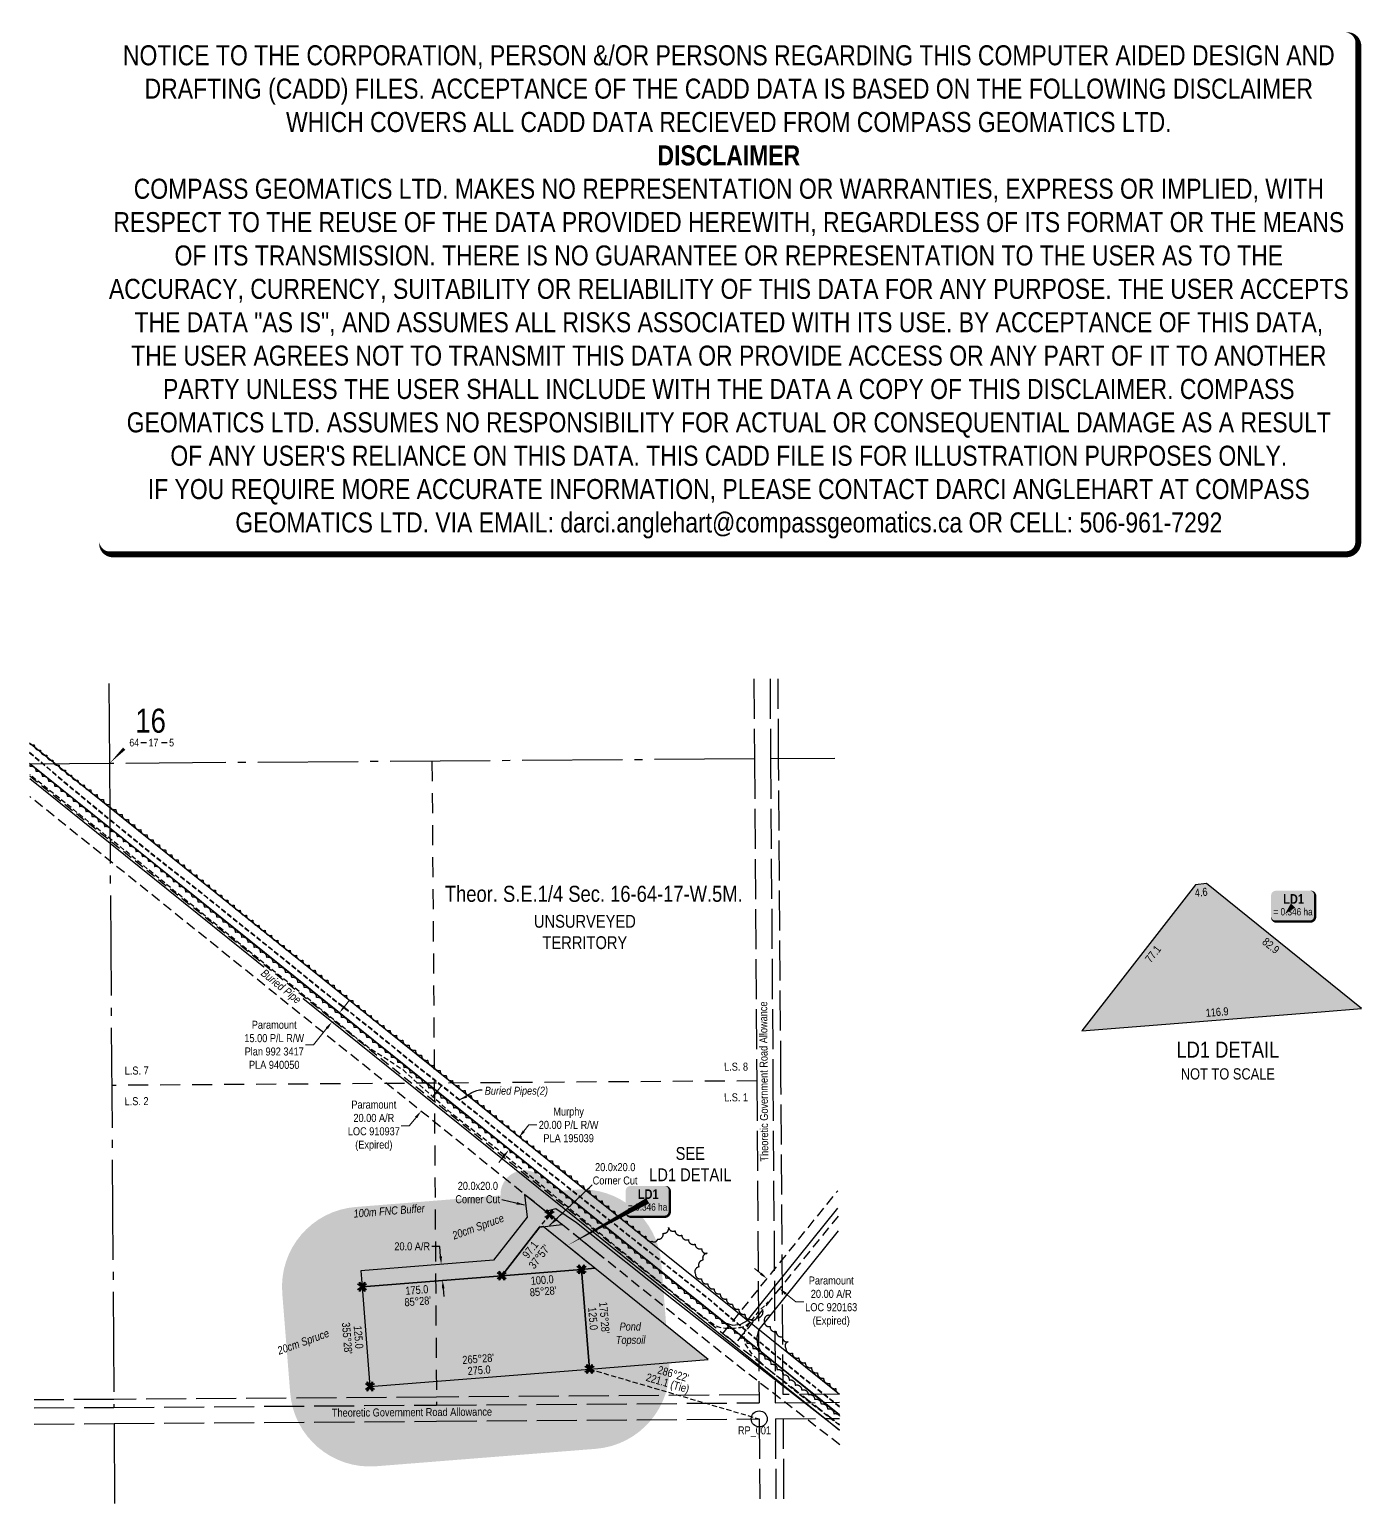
# Model space of a CAD drawing. Extents: x 531669 to 533332, y 6042571 to 6044412.
import ezdxf
from ezdxf.enums import TextEntityAlignment as Align

# ---------------------------------------------------------------- set-up
doc = ezdxf.new("R2010")
doc.units = 0
doc.header["$LTSCALE"] = 5
doc.header["$PDSIZE"] = 0.5
for name, pattern in [('0', [1, 1, 0]), ('foc-ACCESSROAD', [3.75, 2.5, -1.25]), ('foc-LSD', [8, 5, -3]), ('foc-QUARTERLINE', [33, 25, -3, 2, -3]), ('foc-TIELINE', [1.875, 1.25, -0.625]), ('foc-TRAV', [1.875, 1.25, -0.625]), ('foc-UNSURVEYED', [12.5, 10, -2.5]), ('UG_PIPE', [1.875, 1.25, -0.625])]:
    doc.linetypes.add(name, pattern=pattern)
doc.layers.get('Defpoints').update_dxf_attribs({"color": 9})
for name, color, linetype in [('10', 1, 'Continuous'), ('35', 37, 'Continuous'), ('9', 3, 'Continuous'), ('AS-PIPE-UG', 44, 'UG_PIPE'), ('AS-PIPE-UG-T', 44, 'Continuous'), ('AS-SYMBOL', 7, 'Continuous'), ('C-RW', 13, 'Continuous'), ('C-SYMBOL', 7, 'Continuous'), ('C-WS', 13, 'foc-ACCESSROAD'), ('DETAIL-T', 7, 'Continuous'), ('F-AR', 190, 'foc-ACCESSROAD'), ('F-RW', 190, 'Continuous'), ('L-BD', 7, 'Continuous'), ('L-BD1', 253, 'Continuous'), ('L-MON', 1, 'Continuous'), ('L-QSEC', 8, 'foc-QUARTERLINE'), ('L-ROAD-T', 7, 'Continuous'), ('L-SECLBL', 7, 'Continuous'), ('L-SECTION-LSD', 7, 'foc-LSD'), ('L-TIE', 7, 'foc-TIELINE'), ('L-UNS-T', 3, 'Continuous'), ('L-USEC', 7, 'foc-UNSURVEYED'), ('P-BUFFER-H 30m', 51, 'Continuous'), ('P-BUFFER-T', 40, 'Continuous'), ('P-PROPOSED', 10, 'Continuous'), ('P-PROPOSED-H', 21, 'Continuous'), ('P-TEMP-BLOCKS', 250, 'Continuous'), ('P-TEMP-H', 41, 'Continuous'), ('P-TEMP_LOG DECK', 46, 'Continuous'), ('P-TRAV', 4, 'foc-TRAV'), ('P-TXT', 4, 'Continuous'), ('T-BUSH', 110, '0'), ('T-BUSH-T', 110, 'Continuous'), ('T-WATER', 160, 'Continuous'), ('T-WATER-H', 133, 'Continuous'), ('T-WATER-T', 170, 'Continuous')]:
    doc.layers.add(name, color=color, linetype=linetype)
for name, color, linetype, lineweight in [('C-RW-T', 13, 'Continuous', 9), ('F-AR-T', 190, 'Continuous', 9), ('F-RW-T', 190, 'Continuous', 9), ('P-TEMP-T', 46, 'Continuous', 18)]:
    doc.layers.add(name, color=color, linetype=linetype, lineweight=lineweight)
doc.layers.add('DISCLAIMER', color=7, linetype='Continuous', plot=False)
doc.styles.add('100L', font='ARIALN.TTF', dxfattribs={"height": 11})
doc.styles.add('175L', font='ARIALN.TTF', dxfattribs={"height": 20})
doc.styles.add('80', font='ARIALN.TTF', dxfattribs={"height": 10})
doc.styles.add('80CG', font='ARIALN.TTF', dxfattribs={"height": 10})
doc.styles.add('80L', font='ARIALN.TTF', dxfattribs={"height": 10})
doc.styles.add('BOLD', font='ARIALNB.TTF')
doc.styles.add('SIMPLEX', font='ARIALN.TTF')
doc.styles.get("Standard").update_dxf_attribs({"font": 'ARIALN.TTF'})
doc.dimstyles.new('Compass 5 000', dxfattribs={"dimscale": 5, "dimtxt": 9, "dimasz": 2, "dimexe": 0.2, "dimexo": 0.0625, "dimgap": 0.5, "dimtad": 0, "dimtih": 1, "dimtoh": 1, "dimzin": 0, "dimdsep": 46, "dimtxsty": '80CG', "dimcen": 0.1, "dimse1": 1, "dimse2": 1, "dimclrd": 256, "dimclrt": 256, "dimaunit": 1, "dimadec": 4, "dimazin": 0, "dimtfac": 0.06, "dimtofl": 0, "dimtmove": 0, "dimatfit": 1, "dimfxl": 0.2, "dimtolj": 1, "dimtzin": 0, "dimlwd": -1, "dimarcsym": 0})

# ---------------------------------------------------------------- blocks, each defined once
blk = doc.blocks.new('*D21')
at = {"layer": 'Defpoints', "color": 0, "transparency": 16777216}
for p in [(532049.3, 6043173.4), (532036.7, 6043157.8), (532170.1, 6043076.2)]:
    blk.add_point(p, dxfattribs=at)
at = {"layer": 'F-AR-T', "transparency": 16777216}
for p, q in [((532176.4, 6043084), (532182.7, 6043091.8)), ((532151.3, 6043052.8), (532142.9, 6043042.3)), ((532142.9, 6043042.3), (532132.9, 6043042.3))]:
    blk.add_line(p, q, dxfattribs=at)
for points in [[(532175.1, 6043085), (532177.7, 6043082.9), (532170.1, 6043076.2)], [(532150, 6043053.8), (532152.6, 6043051.7), (532157.6, 6043060.6)]]:
    blk.add_solid(points, dxfattribs=at)
at = {"layer": 'F-AR-T', "transparency": 16777216, "insert": (532098.6, 6043042.3), "char_height": 10, "attachment_point": 5, "style": '80CG'}
blk.add_mtext('\\A1;Paramount\\P20.00 A/R\\PLOC 910937\\P(Expired)', dxfattribs=at)
blk = doc.blocks.new('L-SECLBL')
at = {"layer": '9', "color": 7}
for p, q in [((-5.1, -27.8), (-12.3, -27.8)), ((20.7, -27.8), (13.5, -27.8))]:
    blk.add_line(p, q, dxfattribs=at)
at = {"layer": '10', "color": 2, "style": 'SIMPLEX'}
blk.add_attdef('SEC', text='', height=30, dxfattribs=at).set_placement((0, 0), align=Align.MIDDLE)
at = {"layer": '10', "color": 5, "style": '80L'}
blk.add_attdef('TWP', text='', height=9.5, dxfattribs=at).set_placement((-14.4, -27.4), align=Align.MIDDLE_RIGHT)
blk.add_attdef('RGE', text='', height=9.5, dxfattribs=at).set_placement((3.6, -27.4), align=Align.MIDDLE_CENTER)
blk.add_attdef('MER', text='', height=9.5, dxfattribs=at).set_placement((23.2, -27.4), align=Align.MIDDLE_LEFT)
blk = doc.blocks.new('*D19')
at = {"layer": 'Defpoints', "color": 0, "transparency": 16777216}
for p in [(532035.1, 6043200.2), (532025.7, 6043188.5), (532046.3, 6043172)]:
    blk.add_point(p, dxfattribs=at)
at = {"layer": 'F-RW-T', "transparency": 16777216}
for p, q in [((532062, 6043191.4), (532068.2, 6043199.2)), ((532040, 6043164.2), (532023.3, 6043143.4)), ((532023.3, 6043143.4), (532013.3, 6043143.4))]:
    blk.add_line(p, q, dxfattribs=at)
for points in [[(532060.7, 6043192.5), (532063.3, 6043190.4), (532055.7, 6043183.6)], [(532038.7, 6043165.2), (532041.3, 6043163.1), (532046.3, 6043172)]]:
    blk.add_solid(points, dxfattribs=at)
at = {"layer": 'F-RW-T', "transparency": 16777216, "insert": (531974.2, 6043143.4), "char_height": 10, "attachment_point": 5, "style": '80CG'}
blk.add_mtext('\\A1;Paramount\\P15.00 P/L R/W\\PPlan 992 3417\\PPLA 940050', dxfattribs=at)
blk = doc.blocks.new('*D20')
at = {"layer": 'C-RW-T', "transparency": 16777216}
for p, q in [((532286, 6043035.6), (532292.2, 6043043.4)), ((532292.2, 6043043.4), (532302.2, 6043043.4)), ((532260.9, 6043004.4), (532254.6, 6042996.6))]:
    blk.add_line(p, q, dxfattribs=at)
for points in [[(532284.7, 6043036.7), (532287.3, 6043034.6), (532279.7, 6043027.8)], [(532259.6, 6043005.5), (532262.2, 6043003.4), (532267.2, 6043012.2)]]:
    blk.add_solid(points, dxfattribs=at)
at = {"layer": 'Defpoints', "color": 0, "transparency": 16777216}
for p in [(532172.8, 6043113.8), (532160.2, 6043098.2), (532279.7, 6043027.8)]:
    blk.add_point(p, dxfattribs=at)
at = {"layer": 'C-RW-T', "transparency": 16777216, "insert": (532341.8, 6043043.4), "char_height": 10, "attachment_point": 5, "style": '80CG'}
blk.add_mtext('\\A1;Murphy\\P20.00 P/L R/W\\PPLA 195039', dxfattribs=at)
blk = doc.blocks.new('*D22')
at = {"layer": 'Defpoints', "color": 0, "transparency": 16777216}
for p in [(532621.2, 6042890.7), (532636.8, 6042878.1), (532605.2, 6042838.8)]:
    blk.add_point(p, dxfattribs=at)
at = {"layer": 'F-AR-T', "transparency": 16777216}
for p, q in [((532581.8, 6042857.7), (532574, 6042863.9)), ((532613, 6042832.6), (532625.4, 6042822.6)), ((532625.4, 6042822.6), (532635.4, 6042822.6))]:
    blk.add_line(p, q, dxfattribs=at)
for points in [[(532582.8, 6042858.9), (532580.7, 6042856.4), (532589.6, 6042851.4)], [(532614, 6042833.9), (532611.9, 6042831.3), (532605.2, 6042838.8)]]:
    blk.add_solid(points, dxfattribs=at)
at = {"layer": 'F-AR-T', "transparency": 16777216, "insert": (532669.7, 6042822.6), "char_height": 10, "attachment_point": 5, "style": '80CG'}
blk.add_mtext('\\A1;Paramount\\P20.00 A/R\\PLOC 920163\\P(Expired)', dxfattribs=at)
blk = doc.blocks.new('TEMP')
h = blk.add_hatch(color=255)
h.dxf.hatch_style = 1
h.paths.add_polyline_path([(0, 0.25), (-0.67, 1.15), (-0.67, 0.67), (-1.15, 0.67), (-0.25, 0), (-1.15, -0.67), (-0.67, -0.67), (-0.67, -1.15), (0, -0.25), (0.67, -1.15), (0.67, -0.67), (1.15, -0.67), (0.25, 0), (1.15, 0.67), (0.67, 0.67), (0.67, 1.15)])
h.paths.add_polyline_path([(0.57, 0.85), (0.57, 0.57), (0.85, 0.57), (0.08, 0), (0.85, -0.57), (0.57, -0.57), (0.57, -0.85), (0, -0.08), (-0.57, -0.85), (-0.57, -0.57), (-0.85, -0.57), (-0.08, 0), (-0.85, 0.57), (-0.57, 0.57), (-0.57, 0.85), (0, 0.08)], flags=16)
h = blk.add_hatch(color=1)
h.dxf.hatch_style = 1
h.paths.add_polyline_path([(0, 0.08), (-0.57, 0.85), (-0.57, 0.57), (-0.85, 0.57), (-0.08, 0), (-0.85, -0.57), (-0.57, -0.57), (-0.57, -0.85), (0, -0.08), (0.57, -0.85), (0.57, -0.57), (0.85, -0.57), (0.08, 0), (0.85, 0.57), (0.57, 0.57), (0.57, 0.85)])
at = {"color": 1}
for p, q in [((-0.08, 0), (0.08, 0)), ((0, 0.08), (0, -0.08))]:
    blk.add_line(p, q, dxfattribs=at)
at = {"color": 255, "flags": 128}
blk.add_lwpolyline([(-0.25, 0), (-1.15, 0.67), (-0.67, 0.67), (-0.67, 1.15), (0, 0.25), (0.67, 1.15), (0.67, 0.67), (1.15, 0.67), (0.25, 0), (1.15, -0.67), (0.67, -0.67), (0.67, -1.15), (0, -0.25), (-0.67, -1.15), (-0.67, -0.67), (-1.15, -0.67)], close=True, dxfattribs=at)
at = {"color": 1, "flags": 128}
blk.add_lwpolyline([(-0.08, 0), (-0.85, 0.57), (-0.57, 0.57), (-0.57, 0.85), (0, 0.08), (0.57, 0.85), (0.57, 0.57), (0.85, 0.57), (0.08, 0), (0.85, -0.57), (0.57, -0.57), (0.57, -0.85), (0, -0.08), (-0.57, -0.85), (-0.57, -0.57), (-0.85, -0.57)], close=True, dxfattribs=at)
blk = doc.blocks.new('*D23')
at = {"layer": 'Defpoints', "color": 0, "transparency": 16777216}
for p in [(532108.1, 6042863.3), (532182.8, 6042869.2), (532109.7, 6042843.3)]:
    blk.add_point(p, dxfattribs=at)
at = {"layer": 'P-TXT', "transparency": 16777216}
for p, q in [((532181, 6042891.7), (532171, 6042891.7)), ((532182, 6042879.2), (532181, 6042891.7)), ((532185.2, 6042839.3), (532186, 6042829.3))]:
    blk.add_line(p, q, dxfattribs=at)
for points in [[(532183.7, 6042879.3), (532180.4, 6042879), (532182.8, 6042869.2)], [(532186.9, 6042839.4), (532183.5, 6042839.2), (532184.4, 6042849.3)]]:
    blk.add_solid(points, dxfattribs=at)
at = {"layer": 'P-TXT', "transparency": 16777216, "insert": (532146.5, 6042891.7), "char_height": 10, "attachment_point": 5, "style": '80CG'}
blk.add_mtext('\\A1;20.0 A/R', dxfattribs=at)
blk = doc.blocks.new('*U24')
at = {"true_color": 0xff8aff}
h = blk.add_hatch(color=211, dxfattribs=at)
edge = h.paths.add_edge_path()
edge.add_line((-21.5, -20), (21.5, -20))
edge.add_arc((21.5, -14), 6, 270, 360)
edge.add_line((27.5, -14), (27.5, 12.5))
edge.add_arc((21.5, 12.5), 6, 0, 90)
edge.add_line((21.5, 18.5), (-21.5, 18.5))
edge.add_arc((-21.5, 12.5), 6, 90, 180)
edge.add_line((-27.5, 12.5), (-27.5, -14))
edge.add_arc((-21.5, -14), 6, 180, 270)
at = {"color": 250, "flags": 128}
blk.add_lwpolyline([(-21.5, -20, 3, 3, 0), (21.5, -20, 3, 3, 0.414214), (27.5, -14, 3, 3, 0), (27.5, 12.5, 3, 0, 0.414214), (21.5, 18.5, 0, 0, 0), (-21.5, 18.5, 0, 0, 0.414214), (-27.5, 12.5, 0, 0, 0), (-27.5, -14, 0, 3, 0.414214)], format="xyseb", close=True, dxfattribs=at)
at = {"flags": 128}
blk.add_lwpolyline([(-100.8, -56.2, 0, 7.5, 0), (0, 0, 0, 0, 0)], format="xyseb", dxfattribs=at)
at = {"color": 250}
for tag, p, height, style in [('TEMP_AREA_W1_001', (-9.2, 2.2), 12, 'BOLD'), ('ENTER_TEXT_001', (-30.7, -12.5), 9, '80')]:
    blk.add_attdef(tag, p, '', height=height, dxfattribs=dict(at, style=style))
blk = doc.blocks.new('*U25')
at = {"true_color": 0xff8aff}
h = blk.add_hatch(color=211, dxfattribs=at)
edge = h.paths.add_edge_path()
edge.add_line((-21.5, -20), (21.5, -20))
edge.add_arc((21.5, -14), 6, 270, 360)
edge.add_line((27.5, -14), (27.5, 12.5))
edge.add_arc((21.5, 12.5), 6, 0, 90)
edge.add_line((21.5, 18.5), (-21.5, 18.5))
edge.add_arc((-21.5, 12.5), 6, 90, 180)
edge.add_line((-27.5, 12.5), (-27.5, -14))
edge.add_arc((-21.5, -14), 6, 180, 270)
at = {"color": 250, "flags": 128}
blk.add_lwpolyline([(-21.5, -20, 3, 3, 0), (21.5, -20, 3, 3, 0.414214), (27.5, -14, 3, 3, 0), (27.5, 12.5, 3, 0, 0.414214), (21.5, 18.5, 0, 0, 0), (-21.5, 18.5, 0, 0, 0.414214), (-27.5, 12.5, 0, 0, 0), (-27.5, -14, 0, 3, 0.414214)], format="xyseb", close=True, dxfattribs=at)
at = {"flags": 128}
blk.add_lwpolyline([(-10.1, -10.6, 0, 7.5, 0), (0, 0, 0, 0, 0)], format="xyseb", dxfattribs=at)
at = {"color": 250}
for tag, p, height, style in [('TEMP_AREA_W1_001', (-9.2, 2.2), 12, 'BOLD'), ('ENTER_TEXT_001', (-30.7, -12.5), 9, '80')]:
    blk.add_attdef(tag, p, '', height=height, dxfattribs=dict(at, style=style))
blk = doc.blocks.new('Disclaimer_Legal')
at = {"layer": 'DISCLAIMER', "color": 254, "flags": 128}
blk.add_lwpolyline([(-3612.9, -1104.6, 37.5, 37.5, 0), (4096.1, -1104.6, 37.5, 37.5, 0.414214), (4171.1, -1029.6, 37.5, 37.5, 0), (4171.1, 2078.7, 37.5, 0, 0.414214), (4096.1, 2153.7, 0, 0, 0), (-3612.9, 2153.7, 0, 0, 0.414214), (-3687.9, 2078.7, 0, 0, 0), (-3687.9, -1029.6, 0, 37.5, 0.414214)], format="xyseb", close=True, dxfattribs=at)
at = {"layer": 'DISCLAIMER', "color": 254, "insert": (241.6, 533.9), "char_height": 125, "width": 7717.568, "attachment_point": 5, "style": '80'}
blk.add_mtext('NOTICE TO THE CORPORATION, PERSON &/OR PERSONS REGARDING THIS COMPUTER AIDED DESIGN AND DRAFTING (CADD) FILES. ACCEPTANCE OF THE CADD DATA IS BASED ON THE FOLLOWING DISCLAIMER WHICH COVERS ALL CADD DATA RECIEVED FROM COMPASS GEOMATICS LTD.\\P{\\fArial Narrow|b1|i0|c0|p34;DISCLAIMER}\\PCOMPASS GEOMATICS LTD. MAKES NO REPRESENTATION OR WARRANTIES, EXPRESS OR IMPLIED, WITH RESPECT TO THE REUSE OF THE DATA PROVIDED HEREWITH, REGARDLESS OF ITS FORMAT OR THE MEANS OF ITS TRANSMISSION. THERE IS NO GUARANTEE OR REPRESENTATION TO THE USER AS TO THE ACCURACY, CURRENCY, SUITABILITY OR RELIABILITY OF THIS DATA FOR ANY PURPOSE. THE USER ACCEPTS THE DATA "AS IS", AND ASSUMES ALL RISKS ASSOCIATED WITH ITS USE. BY ACCEPTANCE OF THIS DATA, THE USER AGREES NOT TO TRANSMIT THIS DATA OR PROVIDE ACCESS OR ANY PART OF IT TO ANOTHER PARTY UNLESS THE USER SHALL INCLUDE WITH THE DATA A COPY OF THIS DISCLAIMER. COMPASS GEOMATICS LTD. ASSUMES NO RESPONSIBILITY FOR ACTUAL OR CONSEQUENTIAL DAMAGE AS A RESULT OF ANY USER\'S RELIANCE ON THIS DATA. THIS CADD FILE IS FOR ILLUSTRATION PURPOSES ONLY.\\PIF YOU REQUIRE MORE ACCURATE INFORMATION, PLEASE CONTACT DARCI ANGLEHART AT COMPASS GEOMATICS LTD. VIA EMAIL: darci.anglehart@compassgeomatics.ca OR CELL: 506-961-7292', dxfattribs=at)

msp = doc.modelspace()

# ---------------------------------------------------------------- hatches: boundary and pattern name
at = {"layer": 'P-BUFFER-H 30m'}
h = msp.add_hatch(color=256, dxfattribs=at)
h.dxf.hatch_style = 1
h.paths.add_polyline_path([(532457.512, 6042870.96, 0.41421356), (532349.967, 6042962.683), (532329.187, 6042961.033), (532305.546, 6042980.054, 0.646371), (532256.798, 6042955.285), (532250.336, 6042954.772), (532075.977, 6042940.927, 0.41421356), (531984.254, 6042833.382), (531994.143, 6042708.84, 0.41421356), (532101.688, 6042617.117), (532375.678, 6042638.873, 0.41421356), (532467.401, 6042746.418)])
h.paths.add_polyline_path([(532367.767, 6042738.506), (532093.777, 6042716.751), (532083.888, 6042841.293), (532082.306, 6042861.22), (532247.895, 6042874.368), (532290.031, 6042928.399), (532286.75, 6042956.692), (532333.474, 6042919.099), (532305.607, 6042915.867), (532258.247, 6042855.138), (532357.878, 6042863.049)], flags=16)
at = {"layer": 'P-PROPOSED-H'}
h = msp.add_hatch(color=256, dxfattribs=at)
h.dxf.hatch_style = 1
h.paths.add_polyline_path([(532290.031, 6042928.399), (532247.895, 6042874.368), (532082.306, 6042861.22), (532083.888, 6042841.293), (532258.247, 6042855.138), (532305.607, 6042915.867), (532333.474, 6042919.099), (532286.75, 6042956.692)])
h = msp.add_hatch(color=256, dxfattribs=at)
h.dxf.hatch_style = 1
h.paths.add_polyline_path([(532093.777, 6042716.751), (532367.767, 6042738.506), (532357.878, 6042863.049), (532258.247, 6042855.138), (532083.888, 6042841.293)])
at = {"layer": 'P-TEMP-H'}
h = msp.add_hatch(color=256, dxfattribs=at)
h.dxf.hatch_style = 1
h.paths.add_polyline_path([(533138.32, 6043344.845), (533124.55, 6043343.248), (532982.47, 6043161.062), (533281.362, 6043184.795), (533331.813, 6043188.801)])
h = msp.add_hatch(color=256, dxfattribs=at)
h.dxf.hatch_style = 1
h.paths.add_polyline_path([(532310.197, 6042916.399), (532305.607, 6042915.867), (532258.247, 6042855.138), (532357.878, 6042863.049), (532374.695, 6042864.384)])
at = {"layer": 'T-WATER-H'}
h = msp.add_hatch(color=256, dxfattribs=at)
h.dxf.hatch_style = 1
h.paths.add_polyline_path([(532374.695, 6042864.384), (532357.878, 6042863.049), (532367.767, 6042738.506), (532516.17, 6042750.29)])

# ---------------------------------------------------------------- linework, layer by layer
at = {"layer": '35', "color": 3}
msp.add_circle((532579.817, 6042676.219), 9.995, dxfattribs=at)
at = {"layer": 'AS-PIPE-UG', "flags": 128}
for points in [[(531668.735, 6043508.862), (531714.442, 6043470.152), (531755.135, 6043436.451), (531825.354, 6043379.124), (531878.818, 6043337.187), (531929.145, 6043296.653), (531980.497, 6043255.626), (532041.273, 6043206.199), (532093.948, 6043164.974), (532138.218, 6043128.683), (532185.594, 6043091.17), (532236.014, 6043050.795), (532271.285, 6043021.712), (532318.52, 6042983.718), (532374.908, 6042939.171), (532414.684, 6042907.545), (532461.178, 6042870.772), (532513.494, 6042829.276), (532567.064, 6042783.585), (532630.049, 6042731.809), (532671.711, 6042698.636), (532679.933, 6042692.09)], [(531668.739, 6043508.203), (531714.121, 6043469.769), (531754.818, 6043436.065), (531825.042, 6043378.734), (531878.507, 6043336.796), (531928.832, 6043296.263), (531980.183, 6043255.237), (532040.961, 6043205.808), (532093.636, 6043164.584), (532137.904, 6043128.294), (532185.283, 6043090.779), (532235.699, 6043050.407), (532270.969, 6043021.324), (532318.208, 6042983.327), (532374.598, 6042938.779), (532414.373, 6042907.153), (532460.868, 6042870.38), (532513.176, 6042828.89), (532566.743, 6042783.202), (532629.735, 6042731.42), (532671.4, 6042698.245), (532679.938, 6042691.448)], [(532568.117, 6042796.039), (532564.858, 6042793.619), (532562.239, 6042792.022), (532555.883, 6042790.122), (532548.807, 6042789.144), (532537.2, 6042789.198), (532527.698, 6042791.049), (532516.984, 6042797.856), (532481.003, 6042826.473), (532440.4, 6042859.243), (532378.804, 6042909.464), (532310.344, 6042965.96), (532248.025, 6043016.621), (532195.763, 6043057.543), (532135.058, 6043112.038), (532091.158, 6043140.457), (532057.787, 6043167.32), (532005.59, 6043209.928), (531936.262, 6043265.62), (531864.804, 6043323.356), (531792.674, 6043382.222), (531730.891, 6043431.337), (531668.929, 6043481.124)], [(532680.105, 6042668.225), (532673.505, 6042673.297), (532638.331, 6042700.287), (532588.42, 6042740.205), (532571.29, 6042756.802), (532562.821, 6042769.62), (532561.671, 6042774.779), (532560.953, 6042780.906), (532561.826, 6042785.704), (532564.702, 6042791.326), (532568.159, 6042796.129), (532578.737, 6042809.797), (532591.055, 6042822.383)]]:
    msp.add_lwpolyline(points, dxfattribs=at)
at = {"layer": 'AS-SYMBOL', "color": 4, "flags": 128}
msp.add_lwpolyline([(532680.147, 6042662.284), (532573.918, 6042745.087), (532472.959, 6042824.342), (532351.816, 6042921.24), (532325.966, 6042938.647), (532313.106, 6042935.487)], dxfattribs=at)
at = {"layer": 'C-RW', "flags": 128}
for points in [[(531668.651, 6043520.764), (532268.224, 6043038.242), (532679.826, 6042706.972)], [(532680.012, 6042681.163), (532255.691, 6043022.669), (531668.832, 6043494.959)]]:
    msp.add_lwpolyline(points, dxfattribs=at)
at = {"layer": 'C-WS', "flags": 128}
msp.add_lwpolyline([(532310.197, 6042916.399), (532305.607, 6042915.867), (532258.247, 6042855.138), (532357.878, 6042863.049), (532374.695, 6042864.384)], close=True, dxfattribs=at)
at = {"layer": 'F-AR', "flags": 128}
for points in [[(531668.942, 6043479.272), (531769.178, 6043398.657), (532246.079, 6043015.093), (532534.552, 6042782.994), (532550.139, 6042770.452), (532579.302, 6042747.779), (532609.632, 6042724.199), (532632.078, 6042706.748), (532670.521, 6042676.859), (532680.096, 6042669.415)], [(532680.279, 6042643.934), (532638.223, 6042676.632), (532579.486, 6042722.299), (532537.598, 6042754.865), (532233.54, 6042999.503), (531769.359, 6043372.838), (531669.123, 6043453.453)], [(532678.224, 6042929.652), (532608.775, 6042843.331), (532578.883, 6042806.178), (532569.65, 6042794.702), (532550.139, 6042770.452), (532534.551, 6042782.993), (532543.845, 6042794.491), (532554.062, 6042807.243), (532578.655, 6042837.809), (532608.547, 6042874.963), (532677.996, 6042961.284)]]:
    msp.add_lwpolyline(points, dxfattribs=at)
at = {"layer": 'F-RW'}
for points in [[(531668.832, 6043494.994), (531669.891, 6043494.142), (531769.068, 6043414.321), (532255.691, 6043022.669), (532537.173, 6042796.286), (532546.695, 6042793.447), (532556.644, 6042794.542), (532565.203, 6042799.229), (532565.353, 6042799.308), (532678.154, 6042939.394)], [(532680.151, 6042661.807), (532661.52, 6042676.801), (532624.377, 6042706.696), (532609.673, 6042718.53), (532579.339, 6042742.943), (532548.182, 6042768.02), (532244.075, 6043012.773), (531769.204, 6043394.967), (531668.968, 6043475.64)], [(532678.358, 6042911.053), (532579.281, 6042788.014), (532579.257, 6042787.929), (532576.618, 6042778.472), (532577.622, 6042768.482), (532582.414, 6042759.731), (532582.405, 6042759.72), (532609.534, 6042737.887), (532648.079, 6042706.864), (532680.012, 6042681.164)]]:
    msp.add_lwpolyline(points, dxfattribs=at)
at = {"layer": 'L-MON', "color": 4, "flags": 128}
msp.add_lwpolyline([(532385.093, 6042877.567), (532347.823, 6042907.554)], dxfattribs=at)
at = {"layer": 'L-QSEC', "flags": 128}
for points in [[(531767.801, 6043594.818), (531768.503, 6043494.837)], [(531768.503, 6043494.837), (531668.838, 6043494.134)], [(532573.887, 6043500.52), (531768.503, 6043494.837)], [(531768.503, 6043494.837), (531774.145, 6042690.636)], [(532674.112, 6043501.23), (532594.007, 6043500.663)], [(531774.286, 6042670.518), (531774.987, 6042570.573)]]:
    msp.add_lwpolyline(points, dxfattribs=at)
at = {"layer": 'L-SECLBL', "flags": 128}
msp.add_lwpolyline([(531768.503, 6043494.837, 0, 3.998, 0), (531786.896, 6043513.311, 0, 0, 0)], format="xyseb", dxfattribs=at)
at = {"layer": 'L-SECTION-LSD'}
msp.add_line((532171.195, 6043497.678), (532176.91, 6042693.488), dxfattribs=at)
at = {"layer": 'L-TIE'}
msp.add_line((532367.767, 6042738.506), (532579.817, 6042676.219), dxfattribs=at)
at = {"layer": 'L-USEC'}
for p, q in [((532573.169, 6043600.477), (532573.888, 6043500.519)), ((532593.288, 6043600.619), (532594.007, 6043500.663)), ((532604.047, 6043500.732), (532603.328, 6043600.69)), ((532573.888, 6043500.519), (532576.78, 6043098.417)), ((532594.007, 6043500.663), (532596.9, 6043098.561)), ((532606.939, 6043098.632), (532604.047, 6043500.732)), ((532576.78, 6043098.417), (532579.674, 6042696.339)), ((532596.9, 6043098.561), (532599.792, 6042696.481)), ((532609.759, 6042706.592), (532606.939, 6043098.632)), ((531774.075, 6042700.675), (531674.41, 6042699.971)), ((532176.837, 6042703.526), (531774.075, 6042700.675)), ((531774.144, 6042690.636), (532176.91, 6042693.487)), ((532579.601, 6042706.378), (532176.837, 6042703.526)), ((532176.91, 6042693.487), (532579.674, 6042696.339)), ((532599.792, 6042696.481), (532679.897, 6042697.05)), ((532679.825, 6042707.09), (532609.759, 6042706.592)), ((531674.48, 6042689.932), (531774.145, 6042690.636)), ((532177.052, 6042673.368), (532579.817, 6042676.219)), ((532579.817, 6042676.219), (532580.536, 6042576.311)), ((532599.936, 6042676.364), (532680.042, 6042676.933)), ((532599.936, 6042676.364), (532600.655, 6042576.453)), ((532610.694, 6042576.524), (532609.975, 6042676.433)), ((531674.621, 6042669.813), (531774.287, 6042670.517)), ((531774.287, 6042670.517), (532177.052, 6042673.368))]:
    msp.add_line(p, q, dxfattribs=at)
at = {"layer": 'P-PROPOSED', "flags": 128}
for points in [[(532290.031, 6042928.399), (532247.895, 6042874.368), (532082.306, 6042861.22), (532083.888, 6042841.293), (532258.247, 6042855.138), (532305.607, 6042915.867), (532333.474, 6042919.099), (532286.75, 6042956.692)], [(532093.777, 6042716.751), (532367.767, 6042738.506), (532357.878, 6042863.049), (532258.247, 6042855.138), (532083.888, 6042841.293)]]:
    msp.add_lwpolyline(points, close=True, dxfattribs=at)
at = {"layer": 'P-TEMP_LOG DECK', "flags": 128}
for points in [[(533138.32, 6043344.845), (533124.55, 6043343.248), (532982.47, 6043161.062), (533281.362, 6043184.795), (533331.813, 6043188.801)], [(532310.197, 6042916.399), (532305.607, 6042915.867), (532258.247, 6042855.138), (532357.878, 6042863.049), (532374.695, 6042864.384)]]:
    msp.add_lwpolyline(points, close=True, dxfattribs=at)
at = {"layer": 'P-TRAV', "color": 4}
msp.add_line((532317.9, 6042931.629), (532305.607, 6042915.867), dxfattribs=at)
at = {"layer": 'T-BUSH', "flags": 128}
for points in [[(531668.657, 6043519.981, 0.28035769), (531674.698, 6043518.047, 0.52056705), (531682.37, 6043511.644, 0.52056705), (531690.138, 6043505.355, 0.52056705), (531697.906, 6043499.066, 0.52056705), (531705.674, 6043492.777, 0.52056705), (531713.443, 6043486.487, 0.52056705), (531721.211, 6043480.198, 0.52056705), (531729.148, 6043474.124, 0.52056705), (531737.105, 6043468.077, 0.52056705), (531745.063, 6043462.029, 0.52056705), (531753.021, 6043455.982, 0.52056705), (531760.979, 6043449.935, 0.52056705), (531768.809, 6043443.724, 0.52056705), (531776.57, 6043437.426, 0.52056705), (531784.33, 6043431.127, 0.52056705), (531792.091, 6043424.829, 0.52056705), (531799.851, 6043418.53, 0.52056705), (531807.612, 6043412.232, 0.52056705), (531815.373, 6043405.933, 0.52056705), (531823.133, 6043399.635, 0.52056705), (531830.894, 6043393.337, 0.52056705), (531838.663, 6043387.048, 0.52056705), (531846.437, 6043380.767, 0.52056705), (531854.212, 6043374.486, 0.52056705), (531861.987, 6043368.205, 0.52056705), (531869.762, 6043361.924, 0.52056705), (531877.537, 6043355.643, 0.52056705), (531885.311, 6043349.362, 0.52056705), (531893.074, 6043343.066, 0.52056705), (531900.833, 6043336.765, 0.52056705), (531908.591, 6043330.464, 0.52056705), (531916.35, 6043324.163, 0.52056705), (531924.108, 6043317.862, 0.52056705), (531931.866, 6043311.561, 0.52056705), (531939.635, 6043305.272, 0.52056705), (531947.432, 6043299.018, 0.52056705), (531955.229, 6043292.765, 0.52056705), (531963.026, 6043286.512, 0.52056705), (531970.823, 6043280.259, 0.52056705), (531978.621, 6043274.006, 0.52056705), (531986.418, 6043267.753, 0.52056705), (531994.234, 6043261.523, 0.52056705), (532002.058, 6043255.303, 0.52056705), (532009.882, 6043249.084, 0.52056705), (532017.706, 6043242.864, 0.52056705), (532025.529, 6043236.644, 0.52056705), (532033.353, 6043230.425, 0.52056705), (532041.177, 6043224.205, 0.52056705), (532049.001, 6043217.985, 0.52056705), (532056.732, 6043211.65, 0.52056705), (532064.462, 6043205.314, 0.52056705), (532072.192, 6043198.978, 0.52056705), (532079.922, 6043192.643, 0.52056705), (532087.652, 6043186.307, 0.52056705), (532095.383, 6043179.971, 0.52056705), (532103.145, 6043173.676, 0.52056705), (532111.047, 6043167.555, 0.52056705), (532118.948, 6043161.434, 0.52056705), (532126.85, 6043155.313, 0.52056705), (532134.751, 6043149.193, 0.52056705), (532142.653, 6043143.072, 0.52056705), (532150.499, 6043136.882, 0.52056705), (532158.222, 6043130.537, 0.52056705), (532165.945, 6043124.193, 0.52056705), (532173.668, 6043117.848, 0.52056705), (532181.391, 6043111.504, 0.52056705), (532189.114, 6043105.159, 0.52056705), (532196.883, 6043098.871, 0.52056705), (532204.683, 6043092.621, 0.52056705), (532212.482, 6043086.371, 0.52056705), (532220.282, 6043080.121, 0.52056705), (532228.081, 6043073.87, 0.52056705), (532235.881, 6043067.62, 0.52056705), (532243.68, 6043061.37, 0.52056705), (532251.377, 6043054.993, 0.52056705), (532259.069, 6043048.612, 0.52056705), (532266.762, 6043042.23, 0.52056705), (532274.454, 6043035.849, 0.52056705), (532282.164, 6043029.488, 0.52056705), (532290.037, 6043023.332, 0.52056705), (532297.911, 6043017.175, 0.52056705), (532305.785, 6043011.018, 0.52056705), (532313.658, 6043004.862, 0.52056705), (532321.532, 6042998.705, 0.52056705), (532329.376, 6042992.511, 0.52056705), (532337.147, 6042986.225, 0.52056705), (532344.917, 6042979.939, 0.52056705), (532352.688, 6042973.653, 0.52056705), (532360.458, 6042967.367, 0.52056705), (532368.229, 6042961.081, 0.52056705), (532376, 6042954.795, 0.52056705), (532383.769, 6042948.507, 0.52056705), (532391.517, 6042942.192, 0.52056705), (532399.264, 6042935.878, 0.52056705), (532407.012, 6042929.563, 0.52056705), (532414.759, 6042923.249, 0.52056705), (532422.517, 6042916.947, 0.52056705), (532430.307, 6042910.684, 0.52056705), (532438.096, 6042904.422, 0.52056705), (532445.886, 6042898.159, 0.52056705), (532453.03, 6042900.712, 0.52056705), (532459.825, 6042908.042, 0.52056705), (532466.619, 6042915.373, 0.52056705), (532474.74, 6042911.285, 0.52056705), (532483.035, 6042905.709, 0.52056705), (532491.329, 6042900.132, 0.52056705), (532499.624, 6042894.556, 0.52056705), (532507.919, 6042888.979, 0.52056705), (532514.865, 6042883.104, 0.52056705), (532509.701, 6042874.546, 0.52056705), (532504.538, 6042865.989, 0.52056705), (532500.029, 6042857.548, 0.52056705), (532507.838, 6042851.31, 0.52056705), (532515.647, 6042845.071, 0.52056705), (532523.456, 6042838.833, 0.52056705), (532531.163, 6042832.469, 0.52056705), (532538.869, 6042826.104, 0.52056705), (532546.576, 6042819.74, 0.52056705), (532554.282, 6042813.375, 0.52056705), (532561.989, 6042807.01, 0.52056705), (532569.695, 6042800.646, 0.52056705), (532576.55, 6042802.449, 0.52056705), (532584.222, 6042812.077)], [(531668.85, 6043492.434, -0.04562742), (531668.879, 6043491.324, -0.52056705), (531676.679, 6043485.074, -0.52056705), (531684.479, 6043478.824, -0.52056705), (531692.279, 6043472.574, -0.52056705), (531700.078, 6043466.324, -0.52056705), (531707.878, 6043460.073, -0.52056705), (531715.633, 6043453.768, -0.52056705), (531723.389, 6043447.464, -0.52056705), (531731.144, 6043441.159, -0.52056705), (531738.9, 6043434.854, -0.52056705), (531746.655, 6043428.549, -0.52056705), (531754.47, 6043422.318, -0.52056705), (531762.29, 6043416.093, -0.52056705), (531770.11, 6043409.869, -0.52056705), (531777.93, 6043403.644, -0.52056705), (531785.75, 6043397.419, -0.52056705), (531793.57, 6043391.195, -0.52056705), (531801.39, 6043384.97, -0.52056705), (531809.21, 6043378.745, -0.52056705), (531817.03, 6043372.521, -0.52056705), (531824.789, 6043366.222, -0.52056705), (531832.522, 6043359.889, -0.52056705), (531840.255, 6043353.556, -0.52056705), (531847.988, 6043347.224, -0.52056705), (531855.72, 6043340.891, -0.52056705), (531863.453, 6043334.558, -0.52056705), (531871.189, 6043328.23, -0.52056705), (531878.957, 6043321.94, -0.52056705), (531886.724, 6043315.65, -0.52056705), (531894.492, 6043309.36, -0.52056705), (531902.26, 6043303.07, -0.52056705), (531910.027, 6043296.78, -0.52056705), (531917.795, 6043290.49, -0.52056705), (531925.573, 6043284.214, -0.52056705), (531933.363, 6043277.952, -0.52056705), (531941.153, 6043271.689, -0.52056705), (531948.942, 6043265.427, -0.52056705), (531956.732, 6043259.164, -0.52056705), (531964.522, 6043252.902, -0.52056705), (531972.311, 6043246.639, -0.52056705), (531980.087, 6043240.36, -0.52056705), (531987.862, 6043234.079, -0.52056705), (531995.637, 6043227.798, -0.52056705), (532003.412, 6043221.516, -0.52056705), (532011.186, 6043215.235, -0.52056705), (532018.961, 6043208.954, -0.52056705), (532026.736, 6043202.673, -0.52056705), (532034.514, 6043196.396, -0.52056705), (532042.344, 6043190.185, -0.52056705), (532050.174, 6043183.973, -0.52056705), (532058.005, 6043177.761, -0.52056705), (532065.835, 6043171.55, -0.52056705), (532073.665, 6043165.338, -0.52056705), (532081.495, 6043159.126, -0.52056705), (532089.304, 6043152.888, -0.52056705), (532097.086, 6043146.616, -0.52056705), (532104.868, 6043140.344, -0.52056705), (532112.651, 6043134.072, -0.52056705), (532120.433, 6043127.8, -0.52056705), (532128.215, 6043121.528, -0.52056705), (532135.946, 6043115.194, -0.52056705), (532143.654, 6043108.832, -0.52056705), (532151.363, 6043102.469, -0.52056705), (532159.071, 6043096.107, -0.52056705), (532166.779, 6043089.744, -0.52056705), (532174.487, 6043083.381, -0.52056705), (532182.279, 6043077.122, -0.52056705), (532190.131, 6043070.939, -0.52056705), (532197.984, 6043064.755, -0.52056705), (532205.836, 6043058.572, -0.52056705), (532213.689, 6043052.389, -0.52056705), (532221.542, 6043046.205, -0.52056705), (532229.39, 6043040.017, -0.52056705), (532237.233, 6043033.82, -0.52056705), (532245.075, 6043027.624, -0.52056705), (532252.917, 6043021.427, -0.52056705), (532260.76, 6043015.231, -0.52056705), (532268.57, 6043008.994, -0.52056705), (532276.34, 6043002.707, -0.52056705), (532284.11, 6042996.42, -0.52056705), (532291.879, 6042990.133, -0.52056705), (532299.649, 6042983.846, -0.52056705), (532307.419, 6042977.559, -0.52056705), (532315.193, 6042971.276, -0.52056705), (532322.971, 6042965, -0.52056705), (532330.75, 6042958.724, -0.52056705), (532338.529, 6042952.448, -0.52056705), (532346.307, 6042946.172, -0.52056705), (532354.086, 6042939.896, -0.52056705), (532361.865, 6042933.619, -0.52056705), (532369.64, 6042927.34, -0.52056705), (532377.408, 6042921.049, -0.52056705), (532385.175, 6042914.758, -0.52056705), (532392.942, 6042908.468, -0.52056705), (532400.709, 6042902.177, -0.52056705), (532408.486, 6042895.9, -0.52056705), (532416.284, 6042889.647, -0.52056705), (532424.082, 6042883.395, -0.52056705), (532431.88, 6042877.143, -0.52056705), (532439.678, 6042870.891, -0.52056705), (532447.476, 6042864.639, -0.52056705), (532455.252, 6042858.36, -0.52056705), (532462.997, 6042852.042, -0.52056705), (532470.742, 6042845.724, -0.52056705), (532478.487, 6042839.407, -0.52056705), (532486.232, 6042833.089, -0.52056705), (532493.977, 6042826.772, -0.52056705), (532501.723, 6042820.454, -0.52056705), (532509.549, 6042814.239, -0.52056705), (532517.41, 6042808.066, -0.52056705), (532525.271, 6042801.893, -0.52056705), (532533.132, 6042795.72, -0.52056705), (532540.993, 6042789.548, -0.52056705), (532548.855, 6042783.375, -0.52056705), (532556.716, 6042777.202, -0.52056705), (532564.344, 6042770.749, -0.52056705), (532571.872, 6042764.174, -0.52056705), (532579.399, 6042757.598, -0.52056705), (532586.927, 6042751.023, -0.52056705), (532594.454, 6042744.448, -0.52056705), (532601.982, 6042737.872, -0.52056705), (532609.509, 6042731.297, -0.52056705), (532617.037, 6042724.722, -0.52056705), (532624.722, 6042718.344, -0.52056705), (532632.782, 6042712.432, -0.52056705), (532640.841, 6042706.521, -0.52056705), (532648.9, 6042700.61, -0.52056705), (532656.96, 6042694.698, -0.52056705), (532664.999, 6042688.76, -0.52056705), (532672.871, 6042682.602, -0.35737575), (532680.022, 6042679.659, -0.35737575)], [(532592.74, 6042805.687, 0.52056705), (532586.234, 6042798.1, 0.52056705), (532593.313, 6042791.685, 0.52056705), (532601.023, 6042785.325, 0.52056705), (532608.733, 6042778.965, 0.52056705), (532615.918, 6042772.508, 0.52056705), (532613.091, 6042764.278, 0.52056705), (532621.162, 6042758.382, 0.52056705), (532629.232, 6042752.486, 0.52056705), (532637.303, 6042746.59, 0.52056705), (532645.113, 6042740.366, 0.52056705), (532652.658, 6042733.812, 0.52056705), (532660.204, 6042727.258, 0.52056705), (532667.75, 6042720.703, 0.52056705), (532675.295, 6042714.149, 0.36602256), (532679.821, 6042707.704, 0.36602256)]]:
    msp.add_lwpolyline(points, format="xyb", dxfattribs=at)
at = {"layer": 'T-WATER', "flags": 128}
msp.add_lwpolyline([(532374.695, 6042864.384), (532357.878, 6042863.049), (532367.767, 6042738.506), (532516.17, 6042750.29), (532374.695, 6042864.384)], dxfattribs=at)

# ---------------------------------------------------------------- block references
at = {"layer": 'AS-SYMBOL', "color": 4, "xscale": 0.2, "yscale": 0.2, "zscale": 0.2}
msp.add_blockref('Disclaimer_Legal', (532493.506, 6043977.033), dxfattribs=at)
at = {"layer": 'L-MON', "color": 4, "xscale": 4.997375, "yscale": 4.997375, "zscale": 4.997375}
for p in [(532317.9, 6042931.629), (532258.247, 6042855.138), (532357.878, 6042863.049), (532083.888, 6042841.293), (532367.767, 6042738.506), (532093.777, 6042716.751)]:
    msp.add_blockref('TEMP', p, dxfattribs=at)
at = {"layer": 'L-SECLBL'}
msp.add_blockref('L-SECLBL', (531819.862, 6043548.294), dxfattribs=at).add_auto_attribs({'SEC': '16', 'TWP': '64', 'RGE': '17', 'MER': '5'})
at = {"layer": 'P-TEMP-BLOCKS'}
ref = msp.add_blockref('*U25', (533246.385, 6043317.412), dxfattribs=dict(at, xscale=0.999475, yscale=0.999475, zscale=0.999475))
ref.add_attrib('TEMP_AREA_W1_001', 'LD1', (533233.999, 6043319.655), dxfattribs={"layer": '0', "color": 250, "height": 11.9937, "style": 'BOLD'})
ref.add_attrib('ENTER_TEXT_001', '= 0.346 ha', (533221.829, 6043305.065), dxfattribs={"layer": '0', "color": 250, "height": 8.9953, "style": '80'})
ref = msp.add_blockref('*U24', (532440.564, 6042948.728), dxfattribs=dict(at, xscale=0.999475, yscale=0.999475, zscale=0.999475))
ref.add_attrib('TEMP_AREA_W1_001', 'LD1', (532428.177, 6042950.971), dxfattribs={"layer": '0', "color": 250, "height": 11.9937, "style": 'BOLD'})
ref.add_attrib('ENTER_TEXT_001', '= 0.346 ha', (532416.008, 6042936.381), dxfattribs={"layer": '0', "color": 250, "height": 8.9953, "style": '80'})

# ---------------------------------------------------------------- texts
at = {"layer": '35', "color": 3, "style": '80'}
msp.add_attdef('RP_001', (532553.193, 6042656.95), 'RP', height=9.9947, dxfattribs=at)
at = {"layer": 'C-SYMBOL', "color": 3, "style": '175L'}
msp.add_text('Theor. S.E.1/4 Sec. 16-64-17-W.5M.', height=20, dxfattribs=at).set_placement((532373.217, 6043316.035), align=Align.BOTTOM_CENTER)
at = {"layer": 'DETAIL-T', "color": 3, "attachment_point": 5, "style": '80CG'}
for s, insert, char_height, width in [('LD1 DETAIL\\P{\\H0.7x;NOT TO SCALE}', (533164.965, 6043123.69), 19.9895, 127.86817), ('SEE\\PLD1 DETAIL', (532493.773, 6042994.453), 15.9916, 102.29453)]:
    msp.add_mtext(s, dxfattribs=dict(at, insert=insert, char_height=char_height, width=width))
at = {"layer": 'L-BD', "style": '80L'}
for s, height, p in [('221.1 (Tie)', 9.99475, (532465.191, 6042719.785)), ("286%%d22'", 9.9947, (532472.512, 6042732.479))]:
    msp.add_text(s, height=height, rotation=343.6304, dxfattribs=at).set_placement(p, align=Align.MIDDLE)
at = {"layer": 'L-BD1'}
for s, rotation, p in [('97.1', 52.050706, (532293.886, 6042887.62)), ("37%%d57'", 52.050706, (532305.117, 6042878.861)), ('175.0', 4.539885, (532152.293, 6042837.33)), ("85%%d28'", 4.539885, (532309.931, 6042835.559)), ('100.0', 4.539885, (532308.804, 6042849.757)), ("85%%d28'", 4.539885, (532153.421, 6042823.132)), ('125.0', 274.539885, (532372.288, 6042801.529)), ("175%%d28'", 274.539885, (532386.486, 6042802.657)), ("355%%d28'", 274.539885, (532065.299, 6042777.154)), ('125.0', 274.539885, (532079.496, 6042778.281)), ("265%%d28'", 4.539885, (532228.893, 6042751.292)), ('275.0', 4.539885, (532230.02, 6042737.094))]:
    msp.add_text(s, height=9.9947, rotation=rotation, dxfattribs=at).set_placement(p, align=Align.MIDDLE_CENTER)
at = {"layer": 'L-ROAD-T', "style": '80L'}
for rotation, p in [(90.399062, (532585.432, 6043097.625)), (0.399062, (532146.19, 6042684.617))]:
    msp.add_text('Theoretic Government Road Allowance', height=10, rotation=rotation, dxfattribs=at).set_placement(p, align=Align.MIDDLE_CENTER)
at = {"layer": 'L-UNS-T', "color": 3, "insert": (532362.106, 6043284.269), "char_height": 16, "attachment_point": 5, "style": '80L'}
msp.add_mtext_dynamic_manual_height_columns('UNSURVEYED TERRITORY', width=126.47822, gutter_width=47.524, heights=[0], dxfattribs=at)
at = {"layer": 'P-BUFFER-T', "insert": (532072.029, 6042937.457), "char_height": 9.99475, "attachment_point": 1, "rotation": 4.539885, "style": '80L'}
msp.add_mtext_dynamic_manual_height_columns('\\pi0.89878;{\\fArial Narrow|b0|i1|c0|p34;100m FNC Buffer}', width=90.17542, gutter_width=49.974, heights=[0], dxfattribs=at)
at = {"layer": 'P-TEMP-T', "style": '80L'}
for s, rotation, p in [('4.6', 6.615643, (533124.222, 6043328.081)), ('77.1', 52.050706, (533068.608, 6043245.062)), ('82.9', 321.11519, (533206.869, 6043270.391)), ('116.9', 4.539885, (533137.599, 6043178.319))]:
    msp.add_text(s, height=9.9947, rotation=rotation, dxfattribs=at).set_placement(p)
at = {"layer": 'P-TXT', "char_height": 9.99475, "attachment_point": 1, "style": '80L'}
for insert in [(532371.55, 6042995.7), (532200.059, 6042972.305)]:
    msp.add_mtext_dynamic_manual_height_columns('\\pi3.30202;20.0x20.0\\P\\pi0.32268;Corner Cut', width=56.01873, gutter_width=49.974, heights=[0], dxfattribs=dict(at, insert=insert))
at = {"layer": 'T-BUSH-T', "char_height": 10, "attachment_point": 5, "rotation": 20, "style": '80CG'}
for insert in [(532229.277, 6042914.901), (532010.991, 6042771.118)]:
    msp.add_mtext('\\A1;{\\fArial Narrow|b0|i1|c0|p34;20cm Spruce}', dxfattribs=dict(at, insert=insert))
at = {"layer": 'T-WATER-T', "insert": (532399.998, 6042796.58), "char_height": 9.99475, "attachment_point": 1, "style": '80L'}
msp.add_mtext_dynamic_manual_height_columns('\\pi5.3746;{\\fArial Narrow|b0|i1|c0|p34;Pond \\P\\pi0.76242;Topsoil}', width=37.49504, gutter_width=49.974, heights=[0], dxfattribs=at)

# ---------------------------------------------------------------- dimensions: what is measured, and where the dimension line sits
at = {"layer": 'F-AR-T'}
for base, p1, p2, angle, text, picture, middle in [((532170.135, 6043076.176), (532036.739, 6043157.787), (532049.277, 6043173.377), 51.191923, 'Paramount\\P20.00 A/R\\PLOC 910937\\P(Expired)', '*D21', (532098.608, 6043042.323)), ((532605.163, 6042838.842), (532621.169, 6042890.652), (532636.757, 6042878.111), 321.181767, 'Paramount\\P20.00 A/R\\PLOC 920163\\P(Expired)', '*D22', (532669.657, 6042822.597))]:
    dim = msp.add_linear_dim(base=base, p1=p1, p2=p2, angle=angle, text=text, dimstyle='Compass 5 000', dxfattribs=at)
    dim.commit()
    dim.dimension.update_dxf_attribs({"geometry": picture, "text_midpoint": middle, "dimtype": 161})
at = {"layer": 'P-TXT'}
dim = msp.add_linear_dim(base=(532182.836, 6042869.203), p1=(532109.666, 6042843.34), p2=(532108.084, 6042863.267), angle=94.539885, text='20.0 A/R', dimstyle='Compass 5 000', dxfattribs=at)
dim.commit()
dim.dimension.update_dxf_attribs({"geometry": '*D23', "text_midpoint": (532146.499, 6042891.713), "dimtype": 161})

# ---------------------------------------------------------------- leaders
at = {"layer": 'P-TXT', "path_type": 1}
for points in [[(532318.122, 6042917.981), (532371.34, 6042968.497)], [(532286.749, 6042943.346), (532258.365, 6042949.691)]]:
    msp.add_leader(points, dimstyle='Compass 5 000', dxfattribs=at)

# ---------------------------------------------------------------- next in the draw order: texts
at = {"layer": 'AS-PIPE-UG-T', "insert": (531962.713, 6043239.118), "char_height": 9.9949, "attachment_point": 1, "rotation": 321.190846, "style": '80L', "bg_fill": 3, "box_fill_scale": 1.15, "bg_fill_color": 256, "bg_fill_true_color": 256, "bg_fill_transparency": 0}
msp.add_mtext_dynamic_manual_height_columns('\\pi0.31387;{\\fArial Narrow|b0|i1|c0|p34;Buried Pipe}', width=59.03588, gutter_width=50.025, heights=[0], dxfattribs=at)
at = {"layer": 'AS-PIPE-UG-T', "insert": (532236.797, 6043091.141), "char_height": 9.9949, "attachment_point": 1, "style": '80L', "bg_fill": 3, "box_fill_scale": 1.15, "bg_fill_color": 256, "bg_fill_true_color": 256, "bg_fill_transparency": 0}
msp.add_mtext_dynamic_manual_height_columns('\\pi0.3188;{\\fArial Narrow|b0|i1|c0|p34;Buried Pipes(2)}', width=78.38786, gutter_width=50.025, heights=[0], dxfattribs=at)
at = {"layer": 'L-SECTION-LSD', "attachment_point": 1, "rotation": 0.404892, "style": '100L', "bg_fill": 3, "box_fill_scale": 1.15, "bg_fill_color": 256, "bg_fill_transparency": 0}
for s, width, insert, char_height in [('L.S. 8', 30.38518, (532535.886, 6043121.025), 9.9947), ('\\pi2.13934;L.S. 2', 30.63733, (531785.201, 6043077.935), 9.99475)]:
    msp.add_mtext_dynamic_manual_height_columns(s, width=width, gutter_width=54.971, heights=[0], dxfattribs=dict(at, insert=insert, char_height=char_height))

# ---------------------------------------------------------------- next in the draw order: linework, layer by layer
at = {"layer": 'L-SECTION-LSD'}
msp.add_line((532576.781, 6043098.429), (531771.324, 6043092.737), dxfattribs=at)

# ---------------------------------------------------------------- next in the draw order: dimensions: what is measured, and where the dimension line sits
at = {"layer": 'C-RW-T'}
dim = msp.add_linear_dim(base=(532279.706, 6043027.818), p1=(532160.24, 6043098.237), p2=(532172.774, 6043113.821), angle=51.19088, text='Murphy\\P20.00 P/L R/W\\PPLA 195039', dimstyle='Compass 5 000', dxfattribs=at)
dim.commit()
dim.dimension.update_dxf_attribs({"geometry": '*D20', "text_midpoint": (532341.78, 6043043.403), "dimtype": 161})
at = {"layer": 'F-RW-T'}
dim = msp.add_linear_dim(base=(532046.296, 6043171.952), p1=(532035.064, 6043200.224), p2=(532025.669, 6043188.542), angle=231.192011, text='Paramount\\P15.00 P/L R/W\\PPlan 992 3417\\PPLA 940050', dimstyle='Compass 5 000', dxfattribs=at)
dim.commit()
dim.dimension.update_dxf_attribs({"geometry": '*D19', "text_midpoint": (531974.231, 6043143.38), "dimtype": 161})

# ---------------------------------------------------------------- next in the draw order: leaders
at = {"layer": 'AS-PIPE-UG-T', "path_type": 1}
msp.add_leader([(532205.432, 6043074.601), (532230.675, 6043087.122), (532233.685, 6043087.384)], dimstyle='Compass 5 000', override={"dimgap": 0.5, "dimtad": 0}, dxfattribs=at)

# ---------------------------------------------------------------- next in the draw order: texts
at = {"layer": 'L-SECTION-LSD', "attachment_point": 1, "rotation": 0.404892, "style": '100L', "bg_fill": 3, "box_fill_scale": 1.15, "bg_fill_color": 256, "bg_fill_transparency": 0}
for s, width, insert, char_height in [('\\pi2.30491;L.S. 7', 30.86426, (531785.201, 6043116.2), 9.99475), ('L.S. 1', 29.97545, (532535.886, 6043082.76), 9.9947)]:
    msp.add_mtext_dynamic_manual_height_columns(s, width=width, gutter_width=54.971, heights=[0], dxfattribs=dict(at, insert=insert, char_height=char_height))

doc.saveas('drawing.dxf')
